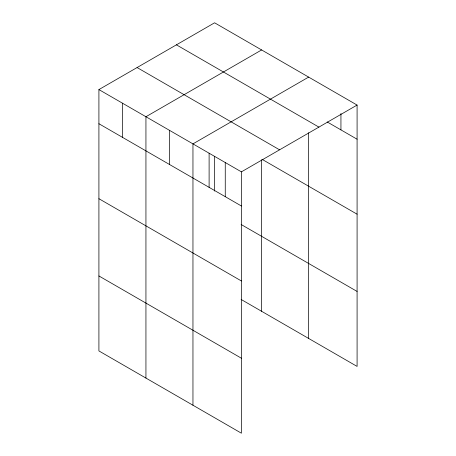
<?xml version="1.0" encoding="UTF-8"?>
<svg xmlns="http://www.w3.org/2000/svg" width="456" height="456" viewBox="0 0 456 456"><rect width="100%" height="100%" fill="white"/><g stroke="black" fill="none" stroke-linecap="round" stroke-linejoin="round"><path stroke-width="0.68" d="M98.912 89.587L241.406 171.855L241.406 433.2L98.912 350.932L98.912 89.587L214.594 22.8L357.088 105.068L357.088 366.413L241.121 299.455M261.619 49.949L145.937 116.736L145.937 378.081M308.638 77.098L192.956 143.885L192.956 405.23M241.406 171.855L357.088 105.068M327.18 121.946L357.088 139.211M176.421 44.842L318.915 127.11M137.085 67.551L279.579 149.819M262.217 159.418L357.088 214.189M98.912 123.73L241.406 205.998M241.121 224.483L357.088 291.435M98.912 198.708L241.406 280.976M98.912 275.954L241.406 358.222M340.94 113.527L340.94 129.886M308.638 132.764L308.638 338.437M261.619 159.765L261.619 311.294M225.258 162.535L225.258 196.678M214.594 156.277L214.594 191.075M209.11 153.21L209.11 187.353M169.444 130.313L169.444 164.456M122.425 103.164L122.425 137.307"/></g></svg>
